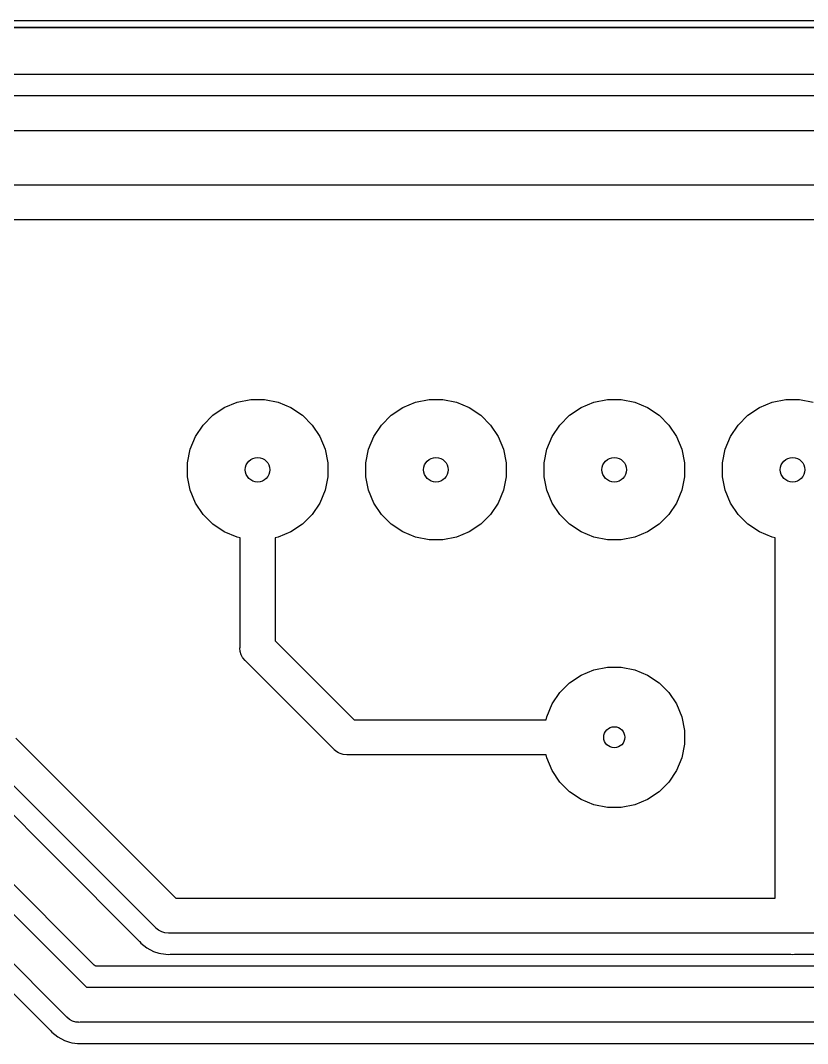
# Model space of a CAD drawing. Extents: x 4.15 to 7.3, y -3.55 to -2.25.
# Drawn here: x 5.517 to 5.958, y -2.822 to -2.248 of the extents above; entities that cross this region are included whole.
import ezdxf

# ---------------------------------------------------------------- set-up
doc = ezdxf.new("R2010")
doc.units = 0
doc.header["$MEASUREMENT"] = 0
doc.layers.add('BLACK', color=7, linetype='CONTINUOUS')

msp = doc.modelspace()

# ---------------------------------------------------------------- linework, layer by layer
at = {"layer": 'BLACK', "linetype": 'CONTINUOUS'}
for p, q in [((4.1501, -2.24803), (7.2999, -2.24803)), ((7.29803, -2.25197), (4.15197, -2.25197)), ((4.15394, -2.25197), (7.29606, -2.25197)), ((6.24884, -2.27835), (5.10116, -2.27835)), ((5.10048, -2.29016), (6.24952, -2.29016)), ((6.24592, -2.30984), (5.10408, -2.30984)), ((5.15048, -2.34016), (6.19952, -2.34016)), ((6.19592, -2.35984), (5.15408, -2.35984)), ((5.63852, -2.46214), (5.64612, -2.46063)), ((5.64612, -2.46063), (5.65388, -2.46063)), ((5.65388, -2.46063), (5.66148, -2.46214)), ((5.73852, -2.46214), (5.74612, -2.46063)), ((5.74612, -2.46063), (5.75388, -2.46063)), ((5.75388, -2.46063), (5.76148, -2.46214)), ((5.83852, -2.46214), (5.84612, -2.46063)), ((5.84612, -2.46063), (5.85388, -2.46063)), ((5.85388, -2.46063), (5.86148, -2.46214)), ((5.93852, -2.46214), (5.94612, -2.46063)), ((5.94612, -2.46063), (5.95388, -2.46063)), ((5.95388, -2.46063), (5.96148, -2.46214)), ((5.6249, -2.46942), (5.63135, -2.46511)), ((5.63135, -2.46511), (5.63852, -2.46214)), ((5.66148, -2.46214), (5.66865, -2.46511)), ((5.66865, -2.46511), (5.6751, -2.46942)), ((5.7249, -2.46942), (5.73135, -2.46511)), ((5.73135, -2.46511), (5.73852, -2.46214)), ((5.76148, -2.46214), (5.76865, -2.46511)), ((5.76865, -2.46511), (5.7751, -2.46942)), ((5.8249, -2.46942), (5.83135, -2.46511)), ((5.83135, -2.46511), (5.83852, -2.46214)), ((5.86148, -2.46214), (5.86865, -2.46511)), ((5.86865, -2.46511), (5.8751, -2.46942)), ((5.9249, -2.46942), (5.93135, -2.46511)), ((5.93135, -2.46511), (5.93852, -2.46214)), ((5.61942, -2.4749), (5.6249, -2.46942)), ((5.6751, -2.46942), (5.68058, -2.4749)), ((5.71942, -2.4749), (5.7249, -2.46942)), ((5.7751, -2.46942), (5.78058, -2.4749)), ((5.81942, -2.4749), (5.8249, -2.46942)), ((5.8751, -2.46942), (5.88058, -2.4749)), ((5.91942, -2.4749), (5.9249, -2.46942)), ((5.61511, -2.48135), (5.61942, -2.4749)), ((5.68058, -2.4749), (5.68489, -2.48135)), ((5.71511, -2.48135), (5.71942, -2.4749)), ((5.78058, -2.4749), (5.78489, -2.48135)), ((5.81511, -2.48135), (5.81942, -2.4749)), ((5.88058, -2.4749), (5.88489, -2.48135)), ((5.91511, -2.48135), (5.91942, -2.4749)), ((5.61214, -2.48852), (5.61511, -2.48135)), ((5.68489, -2.48135), (5.68786, -2.48852)), ((5.71214, -2.48852), (5.71511, -2.48135)), ((5.78489, -2.48135), (5.78786, -2.48852)), ((5.81214, -2.48852), (5.81511, -2.48135)), ((5.88489, -2.48135), (5.88786, -2.48852)), ((5.91214, -2.48852), (5.91511, -2.48135)), ((5.61063, -2.49612), (5.61214, -2.48852)), ((5.68786, -2.48852), (5.68937, -2.49612)), ((5.71063, -2.49612), (5.71214, -2.48852)), ((5.78786, -2.48852), (5.78937, -2.49612)), ((5.81063, -2.49612), (5.81214, -2.48852)), ((5.88786, -2.48852), (5.88937, -2.49612)), ((5.91063, -2.49612), (5.91214, -2.48852)), ((5.61063, -2.50388), (5.61063, -2.49612)), ((5.68937, -2.49612), (5.68937, -2.50388)), ((5.71063, -2.50388), (5.71063, -2.49612)), ((5.78937, -2.49612), (5.78937, -2.50388)), ((5.81063, -2.50388), (5.81063, -2.49612)), ((5.88937, -2.49612), (5.88937, -2.50388)), ((5.91063, -2.50388), (5.91063, -2.49612)), ((5.61214, -2.51148), (5.61063, -2.50388)), ((5.68937, -2.50388), (5.68786, -2.51148)), ((5.71214, -2.51148), (5.71063, -2.50388)), ((5.78937, -2.50388), (5.78786, -2.51148)), ((5.81214, -2.51148), (5.81063, -2.50388)), ((5.88937, -2.50388), (5.88786, -2.51148)), ((5.91214, -2.51148), (5.91063, -2.50388)), ((5.61511, -2.51865), (5.61214, -2.51148)), ((5.68786, -2.51148), (5.68489, -2.51865)), ((5.71511, -2.51865), (5.71214, -2.51148)), ((5.78786, -2.51148), (5.78489, -2.51865)), ((5.81511, -2.51865), (5.81214, -2.51148)), ((5.88786, -2.51148), (5.88489, -2.51865)), ((5.91511, -2.51865), (5.91214, -2.51148)), ((5.61942, -2.5251), (5.61511, -2.51865)), ((5.68489, -2.51865), (5.68058, -2.5251)), ((5.71942, -2.5251), (5.71511, -2.51865)), ((5.78489, -2.51865), (5.78058, -2.5251)), ((5.81942, -2.5251), (5.81511, -2.51865)), ((5.88489, -2.51865), (5.88058, -2.5251)), ((5.91942, -2.5251), (5.91511, -2.51865)), ((5.6249, -2.53058), (5.61942, -2.5251)), ((5.68058, -2.5251), (5.6751, -2.53058)), ((5.7249, -2.53058), (5.71942, -2.5251)), ((5.78058, -2.5251), (5.7751, -2.53058)), ((5.8249, -2.53058), (5.81942, -2.5251)), ((5.88058, -2.5251), (5.8751, -2.53058)), ((5.9249, -2.53058), (5.91942, -2.5251)), ((5.63135, -2.53489), (5.6249, -2.53058)), ((5.63852, -2.53786), (5.63135, -2.53489)), ((5.66865, -2.53489), (5.66148, -2.53786)), ((5.6751, -2.53058), (5.66865, -2.53489)), ((5.73135, -2.53489), (5.7249, -2.53058)), ((5.73852, -2.53786), (5.73135, -2.53489)), ((5.76865, -2.53489), (5.76148, -2.53786)), ((5.7751, -2.53058), (5.76865, -2.53489)), ((5.83135, -2.53489), (5.8249, -2.53058)), ((5.83852, -2.53786), (5.83135, -2.53489)), ((5.86865, -2.53489), (5.86148, -2.53786)), ((5.8751, -2.53058), (5.86865, -2.53489)), ((5.93135, -2.53489), (5.9249, -2.53058)), ((5.93852, -2.53786), (5.93135, -2.53489)), ((5.64016, -2.53818), (5.63852, -2.53786)), ((5.64016, -2.54952), (5.64016, -2.53818)), ((5.66148, -2.53786), (5.65984, -2.53818)), ((5.65984, -2.53818), (5.65984, -2.59592)), ((5.74612, -2.53937), (5.73852, -2.53786)), ((5.75388, -2.53937), (5.74612, -2.53937)), ((5.76148, -2.53786), (5.75388, -2.53937)), ((5.84612, -2.53937), (5.83852, -2.53786)), ((5.85388, -2.53937), (5.84612, -2.53937)), ((5.86148, -2.53786), (5.85388, -2.53937)), ((5.94016, -2.53818), (5.93852, -2.53786)), ((5.94016, -2.69952), (5.94016, -2.53818)), ((5.64016, -2.59952), (5.64016, -2.54952)), ((5.64016, -2.54952), (5.64016, -2.54952)), ((5.65984, -2.59592), (5.70408, -2.64016)), ((5.64011, -2.6), (5.64016, -2.59952)), ((5.6403, -2.60193), (5.64011, -2.6)), ((5.64086, -2.60378), (5.6403, -2.60193)), ((5.64162, -2.6052), (5.64086, -2.60378)), ((5.64178, -2.60549), (5.64162, -2.6052)), ((5.64301, -2.60699), (5.64178, -2.60549)), ((5.64338, -2.6073), (5.64301, -2.60699)), ((5.6927, -2.65662), (5.64338, -2.6073)), ((5.8249, -2.61942), (5.83135, -2.61511)), ((5.83135, -2.61511), (5.83852, -2.61214)), ((5.83852, -2.61214), (5.84612, -2.61063)), ((5.84612, -2.61063), (5.85388, -2.61063)), ((5.85388, -2.61063), (5.86148, -2.61214)), ((5.86148, -2.61214), (5.86865, -2.61511)), ((5.86865, -2.61511), (5.8751, -2.61942)), ((5.81942, -2.6249), (5.8249, -2.61942)), ((5.8751, -2.61942), (5.88058, -2.6249)), ((5.81511, -2.63135), (5.81942, -2.6249)), ((5.88058, -2.6249), (5.88489, -2.63135)), ((5.81214, -2.63852), (5.81511, -2.63135)), ((5.88489, -2.63135), (5.88786, -2.63852)), ((5.81182, -2.64016), (5.81214, -2.63852)), ((5.88786, -2.63852), (5.88937, -2.64612)), ((5.70408, -2.64016), (5.81182, -2.64016)), ((5.51439, -2.65047), (5.5573, -2.69338)), ((5.88937, -2.64612), (5.88937, -2.65388)), ((5.88937, -2.65388), (5.88786, -2.66148)), ((5.69301, -2.65699), (5.6927, -2.65662)), ((5.69451, -2.65822), (5.69301, -2.65699)), ((5.69546, -2.65873), (5.69451, -2.65822)), ((5.69622, -2.65914), (5.69546, -2.65873)), ((5.69807, -2.6597), (5.69622, -2.65914)), ((5.7, -2.65989), (5.69807, -2.6597)), ((5.70048, -2.65984), (5.7, -2.65989)), ((5.81182, -2.65984), (5.70048, -2.65984)), ((5.81214, -2.66148), (5.81182, -2.65984)), ((5.81511, -2.66865), (5.81214, -2.66148)), ((5.88786, -2.66148), (5.88489, -2.66865)), ((5.54338, -2.7073), (5.50047, -2.66439)), ((5.4926, -2.67322), (5.53551, -2.71613)), ((5.81942, -2.6751), (5.81511, -2.66865)), ((5.88489, -2.66865), (5.88058, -2.6751)), ((5.8249, -2.68058), (5.81942, -2.6751)), ((5.88058, -2.6751), (5.8751, -2.68058)), ((5.83135, -2.68489), (5.8249, -2.68058)), ((5.83852, -2.68786), (5.83135, -2.68489)), ((5.86865, -2.68489), (5.86148, -2.68786)), ((5.8751, -2.68058), (5.86865, -2.68489)), ((5.55839, -2.77777), (5.46613, -2.68551)), ((5.84612, -2.68937), (5.83852, -2.68786)), ((5.85388, -2.68937), (5.84612, -2.68937)), ((5.86148, -2.68786), (5.85388, -2.68937)), ((5.4573, -2.69338), (5.55408, -2.79016)), ((5.5573, -2.69338), (5.5573, -2.69338)), ((5.5573, -2.69338), (5.60408, -2.74016)), ((5.94016, -2.69952), (5.94016, -2.69952)), ((5.94016, -2.74016), (5.94016, -2.69952)), ((5.5927, -2.75662), (5.54338, -2.7073)), ((5.54338, -2.7073), (5.54338, -2.7073)), ((5.5427, -2.80662), (5.44592, -2.70984)), ((5.53551, -2.71613), (5.53551, -2.71613)), ((5.53551, -2.71613), (5.53551, -2.71613)), ((5.53551, -2.71613), (5.58387, -2.76449)), ((5.44161, -2.72223), (5.53387, -2.81449)), ((5.60408, -2.74016), (5.94016, -2.74016)), ((5.59301, -2.75699), (5.5927, -2.75662)), ((5.59451, -2.75822), (5.59301, -2.75699)), ((5.59622, -2.75914), (5.59451, -2.75822)), ((5.59807, -2.7597), (5.59622, -2.75914)), ((5.58387, -2.76449), (5.58389, -2.76451)), ((5.58389, -2.76451), (5.58394, -2.76458)), ((5.58394, -2.76458), (5.584, -2.76463)), ((5.584, -2.76463), (5.58461, -2.76539)), ((5.6, -2.75989), (5.59807, -2.7597)), ((5.60048, -2.75984), (5.6, -2.75989)), ((5.94952, -2.75984), (5.60048, -2.75984)), ((5.95, -2.75989), (5.94952, -2.75984)), ((5.95048, -2.75984), (5.95, -2.75989)), ((7.09592, -2.75984), (5.95048, -2.75984)), ((5.58461, -2.76539), (5.58791, -2.76809)), ((5.58791, -2.76809), (5.59167, -2.7701)), ((5.59167, -2.7701), (5.59459, -2.77099)), ((5.59459, -2.77099), (5.59576, -2.77134)), ((5.59576, -2.77134), (5.6, -2.77176)), ((5.6, -2.77176), (5.60097, -2.77166)), ((5.60097, -2.77166), (5.60099, -2.77166)), ((5.60099, -2.77166), (5.60108, -2.77166)), ((5.60108, -2.77166), (5.60116, -2.77165)), ((5.60116, -2.77165), (5.94884, -2.77165)), ((5.94884, -2.77165), (5.94887, -2.77165)), ((5.94887, -2.77165), (5.94895, -2.77166)), ((5.94895, -2.77166), (5.94903, -2.77166)), ((5.94903, -2.77166), (5.95, -2.77176)), ((5.95, -2.77176), (5.95097, -2.77166)), ((5.95097, -2.77166), (5.95099, -2.77166)), ((5.95099, -2.77166), (5.95108, -2.77166)), ((5.95108, -2.77166), (5.95116, -2.77165)), ((5.95116, -2.77165), (7.09022, -2.77165)), ((5.55853, -2.77789), (5.55839, -2.77777)), ((5.55867, -2.778), (5.55853, -2.77789)), ((5.55868, -2.77801), (5.55867, -2.778)), ((5.55869, -2.77801), (5.55868, -2.77801)), ((5.55885, -2.7781), (5.55869, -2.77801)), ((5.55901, -2.77819), (5.55885, -2.7781)), ((5.55902, -2.77819), (5.55901, -2.77819)), ((5.55903, -2.7782), (5.55902, -2.77819)), ((5.5592, -2.77825), (5.55903, -2.7782)), ((5.55938, -2.7783), (5.5592, -2.77825)), ((5.55939, -2.7783), (5.55938, -2.7783)), ((5.5594, -2.77831), (5.55939, -2.7783)), ((5.55958, -2.77833), (5.5594, -2.77831)), ((5.55976, -2.77835), (5.55958, -2.77833)), ((5.55978, -2.77835), (5.55976, -2.77835)), ((6.79884, -2.77835), (5.55978, -2.77835)), ((5.55978, -2.77835), (5.55978, -2.77835)), ((5.55978, -2.77835), (5.55978, -2.77835)), ((5.55978, -2.77835), (5.55978, -2.77835)), ((5.55408, -2.79016), (6.79952, -2.79016)), ((5.54301, -2.80699), (5.5427, -2.80662)), ((5.54451, -2.80822), (5.54301, -2.80699)), ((5.54622, -2.80914), (5.54451, -2.80822)), ((5.54807, -2.8097), (5.54622, -2.80914)), ((5.54952, -2.80984), (5.54807, -2.8097)), ((5.55, -2.80989), (5.54952, -2.80984)), ((5.54952, -2.80984), (5.54952, -2.80984)), ((5.55048, -2.80984), (5.55, -2.80989)), ((6.79592, -2.80984), (5.55048, -2.80984)), ((5.53387, -2.81449), (5.53389, -2.81451)), ((5.53389, -2.81451), (5.53394, -2.81458)), ((5.53394, -2.81458), (5.534, -2.81463)), ((5.534, -2.81463), (5.53461, -2.81539)), ((5.53461, -2.81539), (5.53791, -2.81809)), ((5.53791, -2.81809), (5.54167, -2.8201)), ((5.54167, -2.8201), (5.54459, -2.82099)), ((5.54459, -2.82099), (5.54576, -2.82134)), ((5.54576, -2.82134), (5.54601, -2.82136)), ((5.54601, -2.82136), (5.54601, -2.82136)), ((5.54601, -2.82136), (5.54903, -2.82166)), ((5.54903, -2.82166), (5.54903, -2.82166)), ((5.54903, -2.82166), (5.55, -2.82176)), ((5.55, -2.82176), (5.55097, -2.82166)), ((5.55097, -2.82166), (5.55099, -2.82166)), ((5.55099, -2.82166), (5.55108, -2.82166)), ((5.55108, -2.82166), (5.55116, -2.82165)), ((5.55116, -2.82165), (6.79022, -2.82165))]:
    msp.add_line(p, q, dxfattribs=at)
at = {"layer": 'BLACK'}
for centre, radius in [((5.65, -2.5), 0.00689), ((5.65, -2.5), 0.00689), ((5.75, -2.5), 0.00689), ((5.75, -2.5), 0.00689), ((5.85, -2.5), 0.00689), ((5.85, -2.5), 0.00689), ((5.95, -2.5), 0.00689), ((5.95, -2.5), 0.00689), ((5.85, -2.65), 0.00591)]:
    msp.add_circle(centre, radius, dxfattribs=at)

doc.saveas('drawing.dxf')
